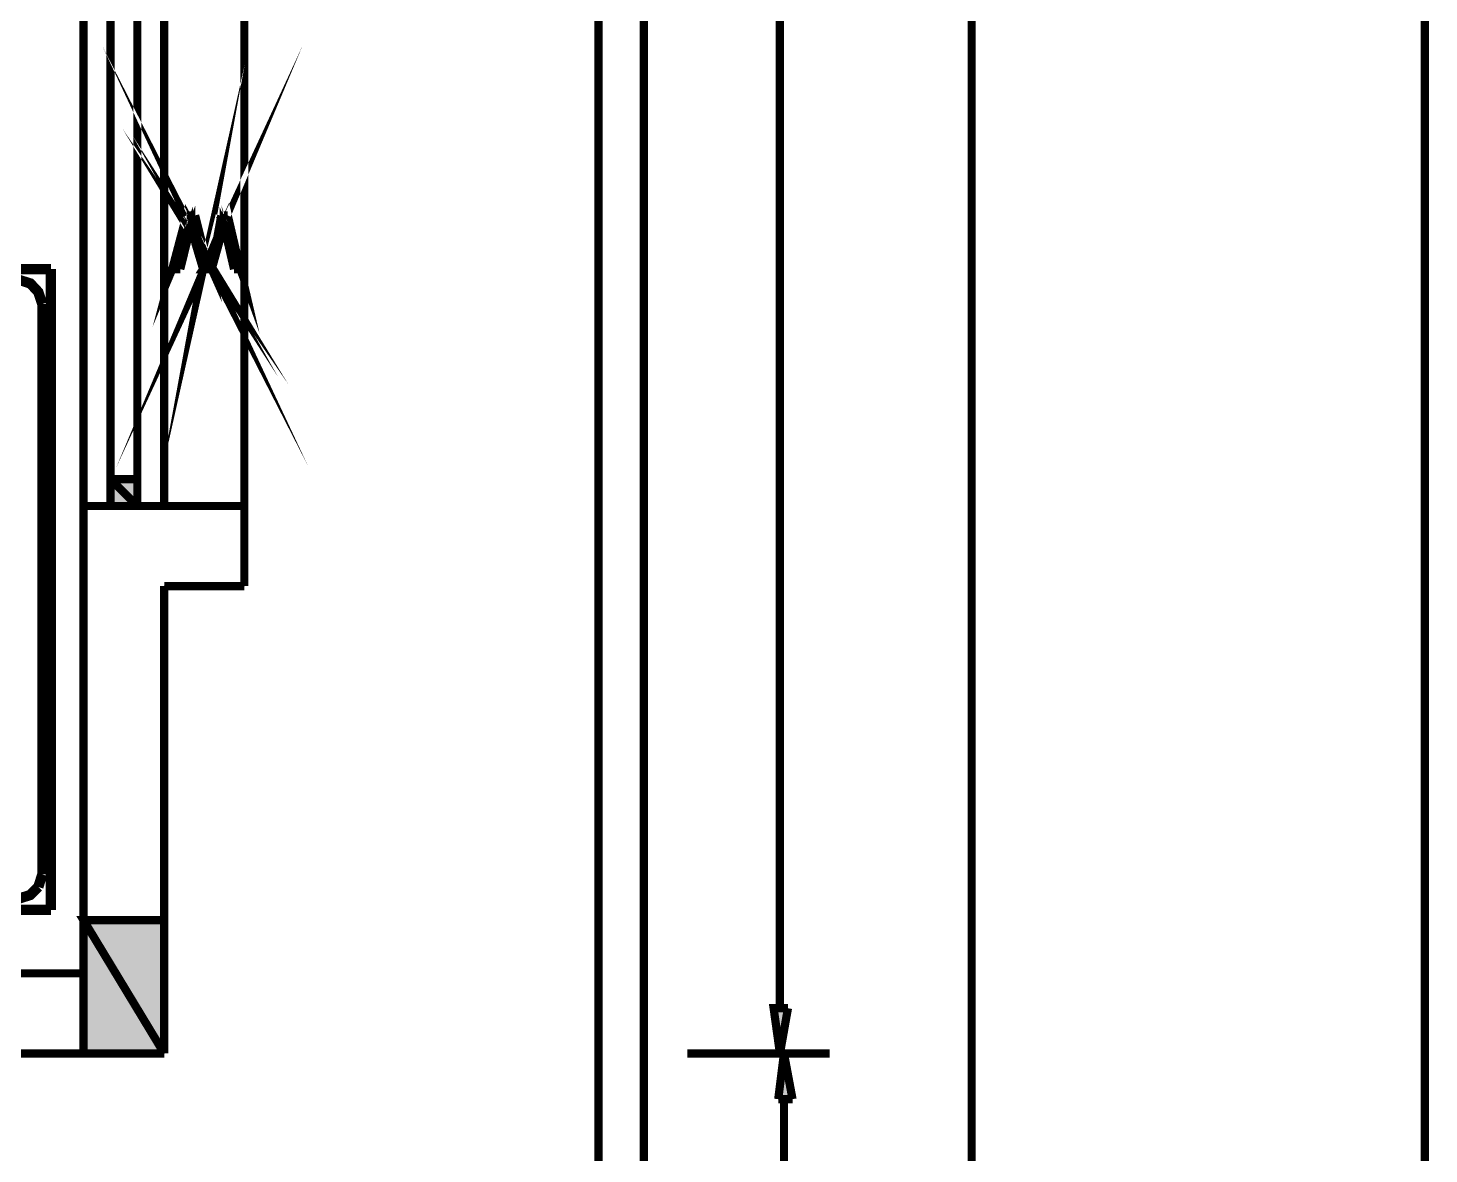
# Model space of a CAD drawing. Header units: inches. Extents: x -524 to 1067, y -71 to 1110.
# Drawn here: x 888.7 to 1046.3, y 25.9 to 152.6 of the extents above; entities that cross this region are included whole.
import ezdxf

# ---------------------------------------------------------------- set-up
doc = ezdxf.new("R2010")
doc.units = ezdxf.units.IN
doc.header["$MEASUREMENT"] = 0
doc.layers.add('H', color=7, linetype='Continuous')
doc.layers.add('P', color=7, linetype='Continuous')
doc.layers.add('wall', color=16, linetype='Continuous', lineweight=20)

msp = doc.modelspace()

# ---------------------------------------------------------------- hatches: boundary and pattern name
at = {"layer": 'H', "linetype": 'Continuous'}
for points in [[(907.0388271956724, 130.5650686381236), (904.9803186268907, 125.4808444602635), (906.5898971354595, 131.4665785964377), (907.4877572558855, 131.4665785964377), (907.0388271956724, 130.5650686381236)], [(908.6484057042412, 126.8312844787906), (907.0388271956724, 130.5650686381236), (907.4877572558855, 131.4665785964377), (908.6484057042412, 126.8312844787906)], [(910.7726113550054, 130.5650686381236), (909.0973357644546, 126.8312844787906), (910.2579842128102, 131.4665785964377), (911.2251912531065, 131.4665785964377), (910.7726113550054, 130.5650686381236)], [(912.5756312716337, 125.4808444602635), (910.7726113550054, 130.5650686381236), (911.2251912531065, 131.4665785964377), (912.5756312716337, 125.4808444602635)], [(904.9803186268907, 125.4808444602635), (907.0388271956724, 130.5650686381236), (907.0388271956724, 130.1161385779106), (904.9803186268907, 125.4808444602635)], [(904.9803186268907, 125.4808444602635), (906.7796887056311, 129.8570000878688), (906.7796887056311, 130.1161385779106), (907.0388271956724, 130.1161385779106), (904.9803186268907, 125.4808444602635)], [(904.9803186268907, 125.4808444602635), (906.7796887056311, 129.8570000878688), (906.7796887056311, 129.4080700276558), (904.9803186268907, 125.4808444602635)], [(904.9803186268907, 125.4808444602635), (906.7796887056311, 129.4080700276558), (905.8818285852044, 125.4808444602635), (904.9803186268907, 125.4808444602635)], [(908.6484057042412, 126.8312844787906), (907.0388271956724, 130.305930148082), (907.0388271956724, 130.5650686381236), (908.6484057042412, 126.8312844787906)], [(908.6484057042412, 126.8312844787906), (907.0388271956724, 130.1161385779106), (907.0388271956724, 130.305930148082), (908.6484057042412, 126.8312844787906)], [(907.2979656857142, 129.5978615978273), (907.2979656857142, 129.8570000878688), (907.0388271956724, 130.1161385779106), (907.2979656857142, 129.5978615978273)], [(908.6484057042412, 126.8312844787906), (907.2979656857142, 129.4080700276558), (907.2979656857142, 129.5978615978273), (908.6484057042412, 126.8312844787906)], [(908.6484057042412, 126.8312844787906), (907.2979656857142, 128.9554901295549), (907.2979656857142, 129.4080700276558), (908.6484057042412, 126.8312844787906)], [(909.0973357644546, 126.8312844787906), (910.5171227028516, 130.1161385779106), (910.7726113550054, 130.5650686381236), (910.7726113550054, 130.305930148082), (910.5791699469462, 130.1161385779106), (909.0973357644546, 126.8312844787906)], [(909.0973357644546, 126.8312844787906), (910.5171227028516, 130.1161385779106), (910.5171227028516, 129.8570000878688), (909.0973357644546, 126.8312844787906)], [(909.0973357644546, 126.8312844787906), (910.5171227028516, 129.8570000878688), (910.5171227028516, 129.5978615978273), (909.0973357644546, 126.8312844787906)], [(909.0973357644546, 126.8312844787906), (910.5171227028516, 129.5978615978273), (910.5171227028516, 129.4080700276558), (909.3564742544959, 125.4808444602635), (909.0973357644546, 126.8312844787906)], [(912.5756312716337, 125.4808444602635), (910.7726113550054, 130.1161385779106), (910.7726113550054, 130.5650686381236), (912.5756312716337, 125.4808444602635)], [(912.5756312716337, 125.4808444602635), (910.7726113550054, 129.8570000878688), (910.7726113550054, 130.1161385779106), (912.5756312716337, 125.4808444602635)], [(912.5756312716337, 125.4808444602635), (910.7726113550054, 129.8570000878688), (910.9660527630647, 129.5978615978273), (912.5756312716337, 125.4808444602635)], [(911.9332598033611, 125.4808444602635), (910.9660527630647, 129.4080700276558), (910.9660527630647, 129.5978615978273), (912.5756312716337, 125.4808444602635), (911.9332598033611, 125.4808444602635)], [(908.6484057042412, 126.8312844787906), (907.2979656857142, 128.9554901295549), (907.4877572558855, 128.9554901295549), (907.4877572558855, 128.7000014774011), (908.6484057042412, 126.8312844787906)], [(908.6484057042412, 126.8312844787906), (908.6484057042412, 126.6378430707314), (908.3892672141994, 125.4808444602635), (907.4877572558855, 128.5065600693418), (907.4877572558855, 128.7000014774011), (908.6484057042412, 126.8312844787906)], [(908.3892672141994, 125.4808444602635), (908.6484057042412, 126.6378430707314), (908.907544194283, 126.3823544185775), (908.3892672141994, 125.4808444602635)], [(908.3892672141994, 125.4808444602635), (908.907544194283, 126.1232159285359), (908.907544194283, 126.3823544185775), (909.3564742544959, 125.4808444602635), (908.3892672141994, 125.4808444602635)], [(908.3892672141994, 125.4808444602635), (908.907544194283, 126.3823544185775), (908.907544194283, 126.1232159285359), (908.3892672141994, 125.4808444602635)], [(909.3564742544959, 125.4808444602635), (908.907544194283, 126.6378430707314), (909.0973357644546, 126.8312844787906), (909.3564742544959, 125.4808444602635)], [(909.3564742544959, 125.4808444602635), (908.907544194283, 126.3823544185775), (908.907544194283, 126.6378430707314), (909.3564742544959, 125.4808444602635)], [(898.0273774504201, 98.826078364849), (898.0273774504201, 101.7860968919449), (900.9873959775161, 101.7860968919449), (900.9873959775161, 98.826078364849), (898.0273774504201, 98.826078364849)], [(895.0016618413417, 37.15111773492773), (895.0016618413417, 52.21764853622463), (904.0131115865943, 52.21764853622463), (904.0131115865943, 37.15111773492773), (895.0016618413417, 37.15111773492773)], [(973.3490819432407, 37.15111773492773), (972.641013392986, 42.23534191278786), (974.250591901555, 42.23534191278786), (973.3490819432407, 37.15111773492773)], [(973.0935932910872, 32.06689355706761), (973.8016618413417, 37.15111773492773), (974.6995219617679, 32.06689355706761), (973.0935932910872, 32.06689355706761)]]:
    msp.add_hatch(color=256, dxfattribs=at).paths.add_polyline_path(points)

# ---------------------------------------------------------------- linework, layer by layer
at = {"layer": 'P'}
for points, const_width in [([(322.0245613318464, -70.81108698948174), (322.0245613318464, 746.8657448771235), (1045.838512235043, 746.8657448771235), (1045.838512235043, -42.29125373334466)], 0.927058823529412), ([(952.8771412299475, 604.0731371883787), (952.8771412299475, -14.73862751750396)], 0.927058823529412), ([(957.9613654078075, 604.0731371883787), (957.9613654078075, -19.82285169536408)], 0.927058823529412), ([(994.8502769409247, -14.73862751750396), (994.8502769409247, 288.8731371883786)], 0.927058823529412), ([(973.2833848612586, 42.30103899477027), (973.2833848612586, 235.1183247752243)], 0.927058823529412), ([(894.9359647593592, 182.5205109725378), (894.9359647593592, 46.22826456216255)], 0.927058823529412), ([(913.0245613318468, 89.81462861959659), (913.0245613318468, 167.9065600693418)], 0.927058823529412), ([(904.0131115865943, 98.826078364849), (904.0131115865943, 158.8914604862016), (896.3521018598688, 158.8914604862016)], 0.927058823529412), ([(904.0131115865943, 158.8914604862016), (904.0131115865943, 98.826078364849)], 0.927058823529412), ([(904.0131115865943, 158.8914604862016), (904.0131115865943, 98.826078364849), (904.0131115865943, 158.8914604862016), (904.0131115865943, 152.840029268045)], 0.927058823529412), ([(904.0131115865943, 98.826078364849), (904.0131115865943, 158.8914604862016), (904.0131115865943, 98.826078364849)], 0.927058823529412), ([(904.0131115865943, 98.826078364849), (904.0131115865943, 135.0069213477114), (904.0131115865943, 158.8914604862016)], 0.927058823529412), ([(897.9616803684376, 101.5963053217735), (897.9616803684376, 156.5117661832835), (900.5348160794151, 156.5117661832835)], 0.927058823529412), ([(900.5348160794151, 156.5117661832835), (900.9873959775161, 156.5117661832835), (900.9873959775161, 100.9502840156133)], 0.927058823529412), ([(907.2322686037317, 129.6635586798096), (908.6484057042412, 126.8969815607731), (907.2322686037317, 129.9226971698513), (907.2322686037317, 129.6635586798096)], 0.927058823529412), ([(910.4514256208695, 130.1161385779106), (909.0973357644546, 126.8969815607731), (910.7069142730229, 130.3716272300644)], 0.927058823529412), ([(908.6484057042412, 126.6378430707314), (908.3892672141994, 125.4808444602635), (908.6484057042412, 126.8969815607731)], 0.927058823529412), ([(907.2322686037317, 128.9554901295549), (908.6484057042412, 126.8969815607731), (907.2322686037317, 129.2146286195966)], 0.927058823529412), ([(907.4877572558855, 128.7000014774011), (908.6484057042412, 126.8969815607731), (907.4877572558855, 128.9554901295549), (907.4877572558855, 128.7000014774011)], 0.927058823529412), ([(904.0131115865943, 113.1845406158912), (904.0131115865943, 137.0690797543812)], 0.927058823529412), ([(908.8418471123005, 126.4444016626721), (909.3564742544959, 125.4808444602635), (908.8418471123005, 126.6378430707314)], 0.927058823529412), ([(907.0388271956724, 130.1161385779106), (904.9146215449082, 125.4808444602635), (907.0388271956724, 130.3716272300644), (907.0388271956724, 130.1161385779106)], 0.927058823529412), ([(904.9146215449082, 125.4808444602635), (906.7796887056311, 130.1161385779106), (906.7796887056311, 129.9226971698513)], 0.927058823529412), ([(911.1594941711239, 131.53227567842), (910.7069142730229, 130.5650686381237), (912.5756312716337, 125.4808444602635), (911.1594941711239, 131.53227567842)], 0.927058823529412), ([(912.5756312716337, 125.4808444602635), (910.7069142730229, 130.1161385779106), (910.7069142730229, 129.9226971698513)], 0.927058823529412), ([(906.524200053477, 131.53227567842), (907.0388271956724, 130.5650686381237), (904.9146215449082, 125.4808444602635), (906.524200053477, 131.53227567842)], 0.927058823529412), ([(906.7796887056311, 129.4080700276558), (904.9146215449082, 125.4808444602635), (906.7796887056311, 129.6635586798096), (906.7796887056311, 129.4080700276558)], 0.927058823529412), ([(904.9146215449082, 125.4808444602635), (907.0388271956724, 130.3716272300644), (907.0388271956724, 130.5650686381237)], 0.927058823529412), ([(907.0388271956724, 130.5650686381237), (904.9146215449082, 125.4808444602635)], 0.927058823529412), ([(907.0388271956724, 130.5650686381237), (904.9146215449082, 125.4808444602635), (907.0388271956724, 130.5650686381237)], 0.927058823529412), ([(907.4877572558855, 131.53227567842), (906.524200053477, 131.53227567842)], 0.927058823529412), ([(906.524200053477, 131.53227567842), (907.0388271956724, 130.5650686381237), (907.4877572558855, 131.53227567842)], 0.927058823529412), ([(907.4877572558855, 131.53227567842), (907.0388271956724, 130.5650686381237), (908.6484057042412, 126.8969815607731)], 0.927058823529412), ([(907.0388271956724, 130.3716272300644), (908.6484057042412, 126.8969815607731), (907.0388271956724, 130.5650686381237)], 0.927058823529412), ([(907.0388271956724, 130.5650686381237), (907.0388271956724, 130.3716272300644)], 0.927058823529412), ([(908.6484057042412, 126.8969815607731), (907.0388271956724, 130.5650686381237)], 0.927058823529412), ([(907.0388271956724, 130.5650686381237), (907.0388271956724, 130.5650686381237)], 0.927058823529412), ([(907.0388271956724, 130.5650686381237), (908.6484057042412, 126.8969815607731)], 0.927058823529412), ([(907.0388271956724, 130.5650686381237), (907.0388271956724, 130.5650686381237)], 0.927058823529412), ([(907.0388271956724, 130.3716272300644), (908.6484057042412, 126.8969815607731), (907.0388271956724, 130.3716272300644)], 0.927058823529412), ([(907.2322686037317, 129.2146286195966), (907.2322686037317, 129.4080700276558), (908.6484057042412, 126.8969815607731)], 0.927058823529412), ([(908.6484057042412, 126.8969815607731), (907.4877572558855, 131.53227567842)], 0.927058823529412), ([(910.2579842128102, 131.53227567842), (910.7069142730229, 130.5650686381237), (909.0973357644546, 126.8969815607731)], 0.927058823529412), ([(909.0973357644546, 126.8969815607731), (910.2579842128102, 131.53227567842)], 0.927058823529412), ([(910.7069142730229, 130.5650686381237), (909.0973357644546, 126.8969815607731)], 0.927058823529412), ([(909.0973357644546, 126.8969815607731), (910.7069142730229, 130.3716272300644)], 0.927058823529412), ([(911.1594941711239, 131.53227567842), (910.2579842128102, 131.53227567842)], 0.927058823529412), ([(910.2579842128102, 131.53227567842), (910.7069142730229, 130.5650686381237), (911.1594941711239, 131.53227567842)], 0.927058823529412), ([(910.7069142730229, 130.3716272300644), (910.4514256208695, 130.1161385779106)], 0.927058823529412), ([(910.7069142730229, 130.3716272300644), (910.7069142730229, 130.5650686381237)], 0.927058823529412), ([(910.7069142730229, 130.5650686381237), (912.5756312716337, 125.4808444602635)], 0.927058823529412), ([(910.7069142730229, 130.5650686381237), (912.5756312716337, 125.4808444602635), (910.7069142730229, 130.5650686381237)], 0.927058823529412), ([(910.7069142730229, 130.5650686381237), (910.7069142730229, 130.5650686381237)], 0.927058823529412), ([(910.7069142730229, 130.3716272300644), (910.7069142730229, 130.5650686381237)], 0.927058823529412), ([(912.5756312716337, 125.4808444602635), (910.7069142730229, 130.3716272300644)], 0.927058823529412), ([(910.7069142730229, 130.3716272300644), (910.7069142730229, 130.1161385779106)], 0.927058823529412), ([(912.5756312716337, 125.4808444602635), (910.7069142730229, 130.3716272300644)], 0.927058823529412), ([(905.8161315032223, 125.4808444602635), (904.9146215449082, 125.4808444602635), (906.7796887056311, 129.4080700276558)], 0.927058823529412), ([(904.9146215449082, 125.4808444602635), (906.7796887056311, 130.1161385779106)], 0.927058823529412), ([(907.0388271956724, 130.1161385779106), (904.9146215449082, 125.4808444602635)], 0.927058823529412), ([(904.9146215449082, 125.4808444602635), (906.7796887056311, 129.6635586798096), (906.7796887056311, 129.9226971698513)], 0.927058823529412), ([(906.7796887056311, 129.9226971698513), (904.9146215449082, 125.4808444602635)], 0.927058823529412), ([(906.7796887056311, 129.9226971698513), (904.9146215449082, 125.4808444602635)], 0.927058823529412), ([(904.9146215449082, 125.4808444602635), (906.7796887056311, 129.4080700276558), (906.7796887056311, 129.4080700276558), (904.9146215449082, 125.4808444602635)], 0.927058823529412), ([(906.7796887056311, 129.4080700276558), (905.8161315032223, 125.4808444602635)], 0.927058823529412), ([(906.7796887056311, 130.1161385779106), (907.0388271956724, 130.1161385779106)], 0.927058823529412), ([(908.6484057042412, 126.8969815607731), (907.2322686037317, 129.9226971698513), (907.0388271956724, 130.1161385779106)], 0.927058823529412), ([(907.0388271956724, 130.1161385779106), (908.6484057042412, 126.8969815607731)], 0.927058823529412), ([(907.0388271956724, 130.1161385779106), (908.6484057042412, 126.8969815607731), (907.0388271956724, 130.1161385779106)], 0.927058823529412), ([(907.0388271956724, 130.1161385779106), (907.0388271956724, 130.1161385779106)], 0.927058823529412), ([(907.2322686037317, 129.6635586798096), (908.6484057042412, 126.8969815607731), (907.2322686037317, 129.6635586798096)], 0.927058823529412), ([(907.2322686037317, 129.4080700276558), (908.6484057042412, 126.8969815607731), (907.2322686037317, 129.4080700276558), (907.2322686037317, 129.4080700276558)], 0.927058823529412), ([(907.2322686037317, 129.2146286195966), (907.2322686037317, 128.9554901295549)], 0.927058823529412), ([(908.6484057042412, 126.8969815607731), (907.2322686037317, 129.2146286195966)], 0.927058823529412), ([(908.6484057042412, 126.8969815607731), (907.4877572558855, 128.9554901295549), (907.2322686037317, 128.9554901295549)], 0.927058823529412), ([(907.2322686037317, 128.9554901295549), (908.6484057042412, 126.8969815607731)], 0.927058823529412), ([(908.6484057042412, 126.6378430707314), (908.8418471123005, 126.4444016626721), (908.3892672141994, 125.4808444602635), (908.6484057042412, 126.6378430707314)], 0.927058823529412), ([(907.4877572558855, 128.5065600693418), (907.4877572558855, 128.7000014774011), (908.6484057042412, 126.8969815607731)], 0.927058823529412), ([(910.4514256208695, 130.1161385779106), (909.0973357644546, 126.8969815607731), (910.4514256208695, 130.1161385779106)], 0.927058823529412), ([(910.4514256208695, 129.9226971698513), (909.0973357644546, 126.8969815607731), (910.4514256208695, 129.9226971698513)], 0.927058823529412), ([(910.4514256208695, 129.9226971698513), (909.0973357644546, 126.8969815607731), (910.4514256208695, 129.9226971698513), (910.4514256208695, 129.9226971698513)], 0.927058823529412), ([(910.4514256208695, 129.6635586798096), (909.0973357644546, 126.8969815607731), (910.4514256208695, 129.6635586798096)], 0.927058823529412), ([(910.4514256208695, 129.6635586798096), (909.0973357644546, 126.8969815607731), (910.4514256208695, 129.6635586798096), (910.4514256208695, 129.6635586798096)], 0.927058823529412), ([(910.4514256208695, 129.4080700276558), (909.0973357644546, 126.8969815607731)], 0.927058823529412), ([(909.3564742544959, 125.4808444602635), (910.4514256208695, 129.4080700276558)], 0.927058823529412), ([(912.5756312716337, 125.4808444602635), (910.7069142730229, 130.1161385779106), (910.7069142730229, 130.1161385779106), (912.5756312716337, 125.4808444602635)], 0.927058823529412), ([(910.7069142730229, 130.1161385779106), (912.5756312716337, 125.4808444602635)], 0.927058823529412), ([(910.7069142730229, 129.9226971698513), (910.9660527630647, 129.6635586798096)], 0.927058823529412), ([(912.5756312716337, 125.4808444602635), (910.7069142730229, 129.9226971698513)], 0.927058823529412), ([(910.7069142730229, 129.9226971698513), (912.5756312716337, 125.4808444602635)], 0.927058823529412), ([(910.9660527630647, 129.6635586798096), (912.5756312716337, 125.4808444602635), (910.9660527630647, 129.6635586798096)], 0.927058823529412), ([(910.9660527630647, 129.6635586798096), (912.5756312716337, 125.4808444602635)], 0.927058823529412), ([(910.9660527630647, 129.6635586798096), (912.5756312716337, 125.4808444602635), (910.9660527630647, 129.6635586798096), (910.9660527630647, 129.6635586798096)], 0.927058823529412), ([(910.9660527630647, 129.4080700276558), (912.5756312716337, 125.4808444602635)], 0.927058823529412), ([(911.867562721379, 125.4808444602635), (910.9660527630647, 129.4080700276558)], 0.927058823529412), ([(908.3892672141994, 125.4808444602635), (908.6484057042412, 126.8969815607731), (907.4877572558855, 128.5065600693418)], 0.927058823529412), ([(907.4877572558855, 128.5065600693418), (908.3892672141994, 125.4808444602635)], 0.927058823529412), ([(908.6484057042412, 126.8969815607731), (907.4877572558855, 128.5065600693418)], 0.927058823529412), ([(908.8418471123005, 126.6378430707314), (909.3564742544959, 125.4808444602635), (909.0973357644546, 126.8969815607731)], 0.927058823529412), ([(908.8418471123005, 126.1889130105182), (909.3564742544959, 125.4808444602635), (908.3892672141994, 125.4808444602635), (908.8418471123005, 126.1889130105182)], 0.927058823529412), ([(908.8418471123005, 126.4444016626721), (908.3892672141994, 125.4808444602635), (908.8418471123005, 126.4444016626721)], 0.927058823529412), ([(908.8418471123005, 126.4444016626721), (908.3892672141994, 125.4808444602635), (908.8418471123005, 126.4444016626721)], 0.927058823529412), ([(908.8418471123005, 126.1889130105182), (908.3892672141994, 125.4808444602635), (908.8418471123005, 126.1889130105182), (908.8418471123005, 126.1889130105182)], 0.927058823529412), ([(908.6484057042412, 126.8969815607731), (908.6484057042412, 126.6378430707314)], 0.927058823529412), ([(909.0973357644546, 126.8969815607731), (908.8418471123005, 126.6378430707314)], 0.927058823529412), ([(908.8418471123005, 126.6378430707314), (908.8418471123005, 126.4444016626721)], 0.927058823529412), ([(909.3564742544959, 125.4808444602635), (908.8418471123005, 126.6378430707314)], 0.927058823529412), ([(908.8418471123005, 126.6378430707314), (908.8418471123005, 126.6378430707314)], 0.927058823529412), ([(908.8418471123005, 126.6378430707314), (909.3564742544959, 125.4808444602635)], 0.927058823529412), ([(908.8418471123005, 126.4444016626721), (909.3564742544959, 125.4808444602635), (908.8418471123005, 126.4444016626721)], 0.927058823529412), ([(908.8418471123005, 126.4444016626721), (908.8418471123005, 126.4444016626721)], 0.927058823529412), ([(909.3564742544959, 125.4808444602635), (909.0973357644546, 126.8969815607731)], 0.927058823529412), ([(909.0973357644546, 126.8969815607731), (909.0973357644546, 126.8969815607731)], 0.927058823529412), ([(909.0973357644546, 126.8969815607731), (909.3564742544959, 125.4808444602635)], 0.927058823529412), ([(909.0973357644546, 126.8969815607731), (909.3564742544959, 125.4808444602635)], 0.927058823529412), ([(891.2642278441208, 125.4808444602635), (819.4171690205915, 125.4808444602635)], 1.15699861046781), ([(890.300670641712, 121.5536188928713), (889.8480907436115, 122.9040589113984), (888.9465807852971, 123.8712659516948), (887.5304436847875, 124.3201960119078)], 1.160648448355721), ([(891.2642278441208, 125.4808444602635), (891.2642278441208, 53.37464714669242)], 1.15699861046781), ([(912.5756312716337, 125.4808444602635), (911.867562721379, 125.4808444602635)], 0.927058823529412), ([(890.300670641712, 121.5536188928713), (890.300670641712, 57.36756979606712)], 1.15699861046781), ([(900.9873959775161, 98.826078364849), (897.9616803684376, 101.8517939739273)], 0.927058823529412), ([(897.9616803684376, 101.8517939739273), (897.9616803684376, 98.826078364849)], 0.927058823529412), ([(900.9873959775161, 98.826078364849), (897.9616803684376, 101.8517939739273)], 0.927058823529412), ([(897.9616803684376, 101.8517939739273), (900.9873959775161, 101.8517939739273), (900.9873959775161, 98.826078364849)], 0.927058823529412), ([(894.9359647593592, 98.826078364849), (913.0245613318468, 98.826078364849)], 0.927058823529412), ([(896.3521018598688, 98.826078364849), (904.0131115865943, 98.826078364849)], 0.927058823529412), ([(904.0131115865943, 98.826078364849), (896.3521018598688, 98.826078364849)], 0.927058823529412), ([(897.9616803684376, 98.826078364849), (900.9873959775161, 98.826078364849)], 0.927058823529412), ([(904.0131115865943, 98.826078364849), (913.0245613318468, 98.826078364849)], 0.927058823529412), ([(904.0131115865943, 89.81462861959659), (913.0245613318468, 89.81462861959659)], 0.927058823529412), ([(904.0131115865943, 37.21681481691014), (904.0131115865943, 89.81462861959659)], 0.927058823529412), ([(889.8480907436115, 55.95143269555765), (890.300670641712, 57.36756979606712)], 1.15699861046781), ([(887.5304436847875, 54.59734283914266), (888.9465807852971, 55.04992273724362), (889.8480907436115, 55.95143269555765)], 1.160648448355721), ([(891.2642278441208, 53.37464714669242), (819.4171690205915, 53.37464714669242)], 1.160648448355721), ([(904.0131115865943, 52.21764853622464), (894.9359647593592, 52.21764853622464), (904.0131115865943, 37.21681481691014)], 0.927058823529412), ([(894.9359647593592, 52.21764853622464), (904.0131115865943, 37.21681481691014)], 0.927058823529412), ([(904.0131115865943, 37.21681481691014), (894.9359647593592, 37.21681481691014), (894.9359647593592, 52.21764853622464)], 0.927058823529412), ([(904.0131115865943, 37.21681481691014), (904.0131115865943, 52.21764853622464)], 0.927058823529412), ([(762.6366409983589, 46.22826456216255), (894.9359647593592, 46.22826456216255)], 0.927058823529412), ([(974.1848948195725, 42.30103899477027), (972.5753163110037, 42.30103899477027), (973.2833848612586, 37.21681481691014)], 0.927058823529412), ([(973.2833848612586, 37.21681481691014), (974.1848948195725, 42.30103899477027)], 0.927058823529412), ([(873.4347697616752, 37.21681481691014), (904.0131115865943, 37.21681481691014)], 0.927058823529412), ([(962.8557980154965, 37.21681481691014), (978.3712588770068, 37.21681481691014)], 0.927058823529412), ([(962.8557980154965, 37.21681481691014), (978.885886019202, 37.21681481691014)], 0.927058823529412), ([(973.0935932910872, 32.06689355706762), (973.7359647593594, 37.21681481691014)], 0.927058823529412), ([(973.7359647593594, 37.21681481691014), (974.6995219617679, 32.06689355706762)], 0.927058823529412), ([(974.6995219617679, 32.06689355706762), (973.0935932910872, 32.06689355706762)], 0.927058823529412), ([(973.7359647593594, 32.06689355706762), (973.7359647593594, 11.91613857791059)], 0.927058823529412)]:
    msp.add_lwpolyline(points, dxfattribs=dict(at, const_width=const_width))
at = {"layer": 'wall'}
msp.add_lwpolyline([(757.7422083906702, 159.0849018942608), (757.7422083906702, 46.22826456216255), (673.5988457227684, 46.22826456216255), (673.5988457227684, 37.66574487712317), (784.1378359960431, 37.21681481691014), (784.1378359960431, 28.13966798967532), (793.214982823278, 28.13966798967532), (793.214982823278, 46.22826456216255), (864.3539730965526, 46.22826456216255), (864.3539730965526, 28.13966798967532), (873.4347697616752, 28.13966798967532), (873.4347697616752, 37.21681481691014), (904.0131115865943, 37.21681481691014), (904.0131115865943, 89.81462861959659), (913.0245613318468, 89.81462861959659), (913.0245613318468, 98.826078364849), (904.0131115865943, 98.826078364849), (903.980263045603, 158.8914604862016)], dxfattribs=at)

doc.saveas('drawing.dxf')
